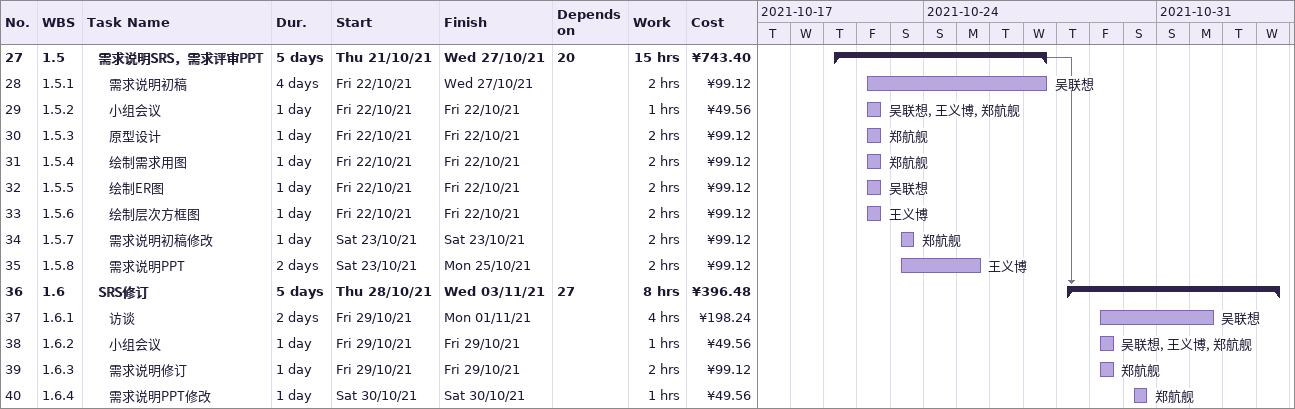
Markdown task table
| ID | WBS | Task | Duration | Start | Finish | Predecessors | Resources | Work (h) | Cost (¥) |
|---|---|---|---|---|---|---|---|---|---|
| 27 | 1.5 | **需求说明SRS，需求评审PPT** | 5d | 2021-10-21 | 2021-10-27 | 20 |  | 15 | 743.40 |
| 28 | 1.5.1 | 需求说明初稿 | 4d | 2021-10-22 | 2021-10-27 |  | 吴联想 | 2 | 99.12 |
| 29 | 1.5.2 | 小组会议 | 1d | 2021-10-22 | 2021-10-22 |  | 吴联想, 王义博, 郑航舰 | 1 | 49.56 |
| 30 | 1.5.3 | 原型设计 | 1d | 2021-10-22 | 2021-10-22 |  | 郑航舰 | 2 | 99.12 |
| 31 | 1.5.4 | 绘制需求用图 | 1d | 2021-10-22 | 2021-10-22 |  | 郑航舰 | 2 | 99.12 |
| 32 | 1.5.5 | 绘制ER图 | 1d | 2021-10-22 | 2021-10-22 |  | 吴联想 | 2 | 99.12 |
| 33 | 1.5.6 | 绘制层次方框图 | 1d | 2021-10-22 | 2021-10-22 |  | 王义博 | 2 | 99.12 |
| 34 | 1.5.7 | 需求说明初稿修改 | 1d | 2021-10-23 | 2021-10-23 |  | 郑航舰 | 2 | 99.12 |
| 35 | 1.5.8 | 需求说明PPT | 2d | 2021-10-23 | 2021-10-25 |  | 王义博 | 2 | 99.12 |
| 36 | 1.6 | **SRS修订** | 5d | 2021-10-28 | 2021-11-03 | 27 |  | 8 | 396.48 |
| 37 | 1.6.1 | 访谈 | 2d | 2021-10-29 | 2021-11-01 |  | 吴联想 | 4 | 198.24 |
| 38 | 1.6.2 | 小组会议 | 1d | 2021-10-29 | 2021-10-29 |  | 吴联想, 王义博, 郑航舰 | 1 | 49.56 |
| 39 | 1.6.3 | 需求说明修订 | 1d | 2021-10-29 | 2021-10-29 |  | 郑航舰 | 2 | 99.12 |
| 40 | 1.6.4 | 需求说明PPT修改 | 1d | 2021-10-30 | 2021-10-30 |  | 郑航舰 | 1 | 49.56 |
